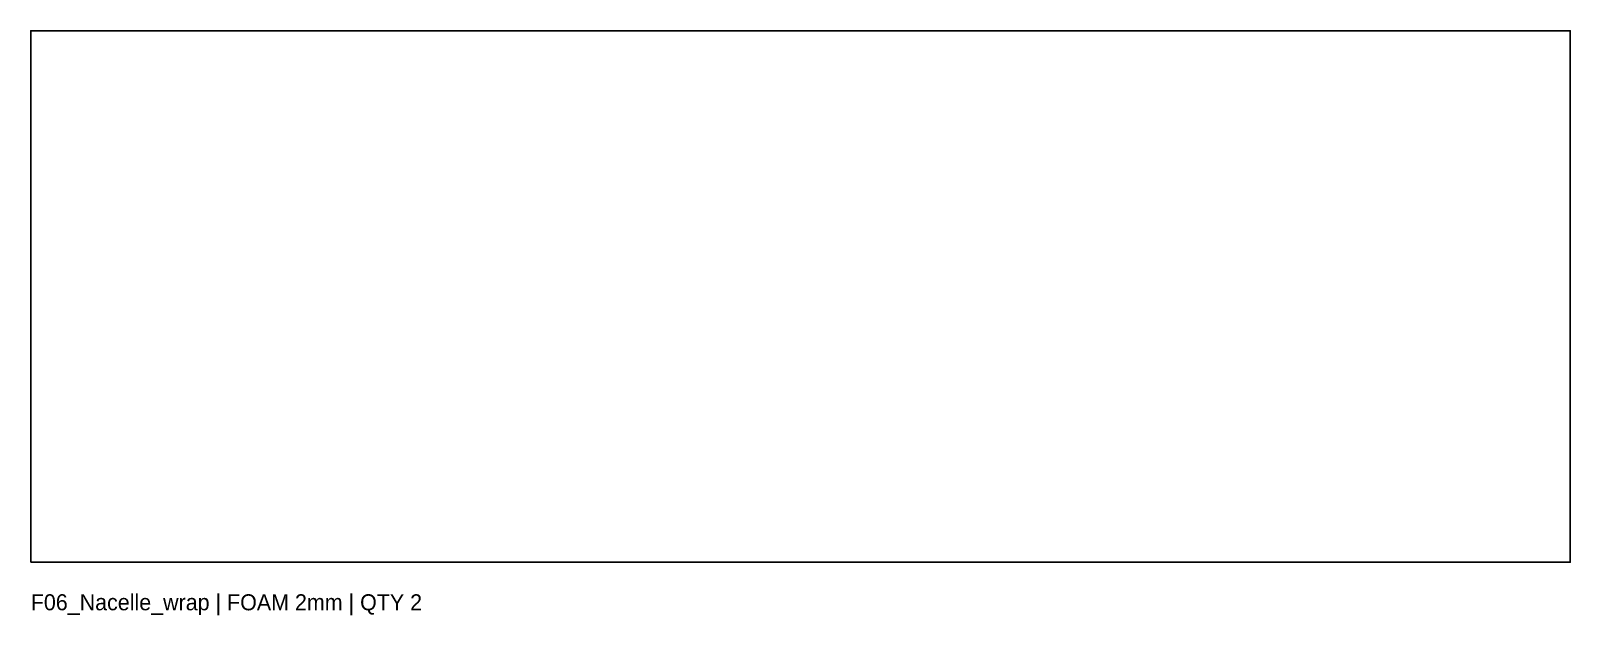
# Model space of a CAD drawing. Header units: millimetres. Extents: x 0 to 288, y -10 to 99.
import ezdxf

# ---------------------------------------------------------------- set-up
doc = ezdxf.new("R2010")
doc.units = ezdxf.units.MM
doc.layers.add('ANNOTATION', color=8, linetype='Continuous')
doc.layers.add('CUT', color=7, linetype='Continuous')

msp = doc.modelspace()

# ---------------------------------------------------------------- linework, layer by layer
at = {"layer": 'CUT'}
msp.add_lwpolyline([(0, 0), (288, 0), (288, 99.48), (0, 99.48)], close=True, dxfattribs=at)

# ---------------------------------------------------------------- texts
at = {"layer": 'ANNOTATION'}
msp.add_text('F06_Nacelle_wrap | FOAM 2mm | QTY 2', height=3, dxfattribs=at).set_placement((0, -9))

doc.saveas('drawing.dxf')
